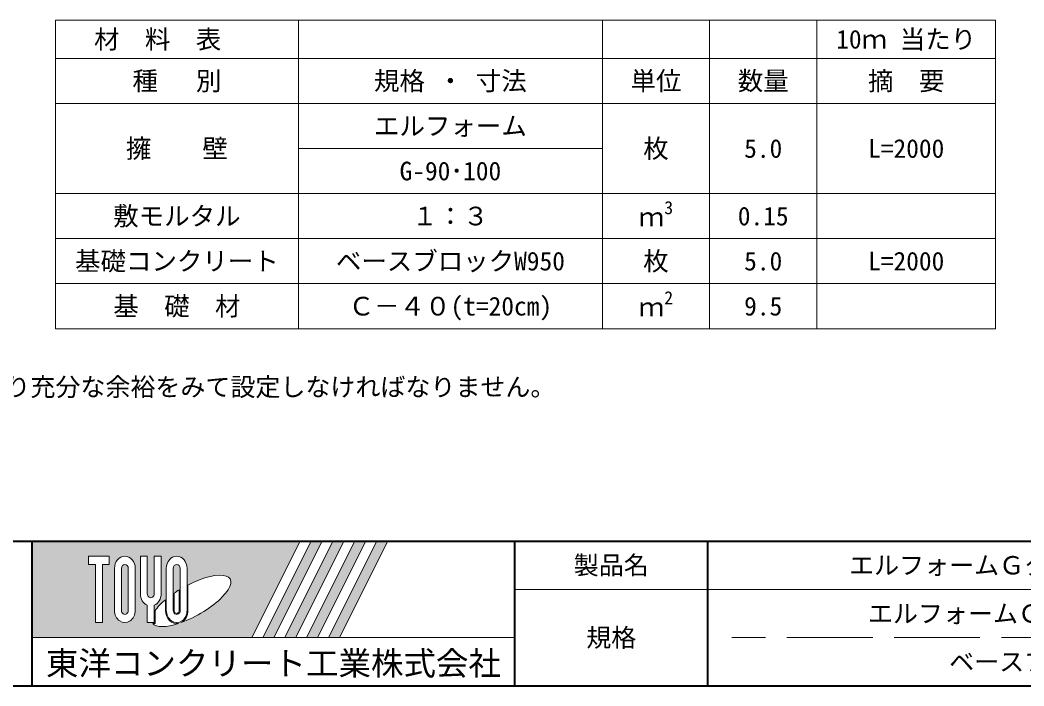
# Model space of a CAD drawing. Units: millimetres at full size, sheet at 1:40; details may follow other scales. Extents: x 221193 to 264773, y 874627 to 883926.
# Drawn here: x 224234 to 227042, y 877027 to 878890 of the extents above; entities that cross this region are included whole.
import ezdxf
from ezdxf.enums import TextEntityAlignment as Align

# ---------------------------------------------------------------- set-up
doc = ezdxf.new("R2010")
doc.units = ezdxf.units.MM
doc.header["$LTSCALE"] = 40
doc.linetypes.add('DASHED', pattern=[7.5, 6, -1.5])
for name, color, linetype, lineweight in [('0_2', 7, 'Continuous', 15), ('Defpoints_3', 8, 'Continuous', 0), ('図枠', 7, 'Continuous', 5), ('寸法線', 7, 'Continuous', 13), ('補助線', 8, 'Continuous', 13)]:
    doc.layers.add(name, color=color, linetype=linetype, lineweight=lineweight)
doc.styles.add('ＭＳ ゴシック', font='')
doc.styles.get('ＭＳ ゴシック').set_extended_font_data('MS Gothic')

msp = doc.modelspace()

# ---------------------------------------------------------------- hatches: boundary and pattern name
at = {"layer": '図枠'}
h = msp.add_hatch(color=256, dxfattribs=at)
h.paths.add_polyline_path([(224267.83, 877432.44), (224267.83, 877162.44), (224882.51, 877162.44), (225017.51, 877432.44)])
edge = h.paths.add_edge_path(flags=16)
edge.add_ellipse((224712.59, 877265.26), major_axis=(109.09, 61.06), ratio=0.3471473, start_angle=-144.31122, end_angle=72.1899, ccw=False)
edge.add_ellipse((224672.19, 877238.9), major_axis=(0, 37.12), ratio=0.8463542, start_angle=-160.70346, end_angle=-90)
edge.add_line((224703.61, 877238.9), (224703.61, 877309.67))
edge = h.paths.add_edge_path(flags=16)
edge.add_ellipse((224672.19, 877355.98), major_axis=(0, 34.27), ratio=0.8463542, start_angle=-90, end_angle=90, ccw=False)
edge.add_line((224701.2, 877355.98), (224701.2, 877238.9))
edge.add_ellipse((224672.19, 877238.9), major_axis=(0, 34.27), ratio=0.8463542, start_angle=90, end_angle=-90, ccw=False)
edge.add_line((224643.19, 877238.9), (224643.19, 877355.98))
edge = h.paths.add_edge_path(flags=16)
edge.add_line((224681.86, 877355.98), (224681.86, 877238.9))
edge.add_ellipse((224672.19, 877238.9), major_axis=(0, 11.42), ratio=0.8463542, start_angle=90, end_angle=-90, ccw=False)
edge.add_line((224662.52, 877238.9), (224662.52, 877355.98))
edge.add_ellipse((224672.19, 877355.98), major_axis=(0, 11.42), ratio=0.8463542, start_angle=-90, end_angle=90, ccw=False)
edge = h.paths.add_edge_path(flags=16)
edge.add_line((224679.44, 877296.14), (224679.44, 877238.9))
edge.add_ellipse((224672.19, 877238.9), major_axis=(0, 8.57), ratio=0.8463542, start_angle=90, end_angle=-90, ccw=False)
edge.add_line((224664.94, 877238.9), (224664.94, 877286.77))
edge.add_ellipse((224712.59, 877265.26), major_axis=(109.09, 61.06), ratio=0.3471473, start_angle=107.79174, end_angle=126.47132, ccw=False)
edge = h.paths.add_edge_path(flags=16)
edge.add_ellipse((224599.68, 877285.3), major_axis=(0, 34.27), ratio=0.8463542, start_angle=-163.34117, end_angle=-90, ccw=False)
edge.add_line((224609.35, 877253), (224609.35, 877204.63))
edge.add_line((224609.35, 877204.63), (224590.01, 877204.63))
edge.add_line((224590.01, 877204.63), (224590.01, 877253))
edge.add_ellipse((224599.68, 877285.3), major_axis=(0, 34.27), ratio=0.8463542, start_angle=90, end_angle=163.34117, ccw=False)
edge.add_line((224570.68, 877285.3), (224570.68, 877390.25))
edge.add_line((224570.68, 877390.25), (224590.01, 877390.25))
edge.add_line((224590.01, 877390.25), (224590.01, 877285.3))
edge.add_ellipse((224599.68, 877285.3), major_axis=(0, 11.42), ratio=0.8463542, start_angle=90, end_angle=-90)
edge.add_line((224609.35, 877285.3), (224609.35, 877390.25))
edge.add_line((224609.35, 877390.25), (224628.69, 877390.25))
edge.add_line((224628.69, 877390.25), (224628.69, 877285.3))
edge = h.paths.add_edge_path(flags=16)
edge.add_line((224640.77, 877268.45), (224640.77, 877238.9))
edge.add_ellipse((224672.19, 877238.9), major_axis=(0, 37.12), ratio=0.8463542, start_angle=90, end_angle=-171.54427)
edge.add_ellipse((224712.59, 877265.26), major_axis=(109.09, 61.06), ratio=0.3471473, start_angle=-178.64954, end_angle=-148.29244, ccw=False)
edge.add_line((224605.18, 877201.77), (224611.77, 877201.77))
edge.add_line((224611.77, 877201.77), (224611.77, 877237.97))
edge.add_ellipse((224712.59, 877265.26), major_axis=(109.09, 61.06), ratio=0.3471473, start_angle=148.21912, end_angle=165.90812, ccw=False)
edge = h.paths.add_edge_path(flags=16)
edge.add_ellipse((224527.17, 877355.98), major_axis=(0, 34.27), ratio=0.8463542, start_angle=-90, end_angle=90, ccw=False)
edge.add_line((224556.18, 877355.98), (224556.18, 877238.9))
edge.add_ellipse((224527.17, 877238.9), major_axis=(0, 34.27), ratio=0.8463542, start_angle=90, end_angle=-90, ccw=False)
edge.add_line((224498.17, 877238.9), (224498.17, 877355.98))
edge = h.paths.add_edge_path(flags=16)
edge.add_line((224536.84, 877355.98), (224536.84, 877238.9))
edge.add_ellipse((224527.17, 877238.9), major_axis=(0, 11.42), ratio=0.8463542, start_angle=90, end_angle=-90, ccw=False)
edge.add_line((224517.5, 877238.9), (224517.5, 877355.98))
edge.add_ellipse((224527.17, 877355.98), major_axis=(0, 11.42), ratio=0.8463542, start_angle=-90, end_angle=90, ccw=False)
h.paths.add_polyline_path([(224483.67, 877390.25), (224483.67, 877367.41), (224464.33, 877367.41), (224464.33, 877204.63), (224444.99, 877204.63), (224444.99, 877367.41), (224425.66, 877367.41), (224425.66, 877390.25)], flags=16)
for points in [[(224913.13, 877162.44), (224943.76, 877162.44), (225078.76, 877432.44), (225048.13, 877432.44)], [(225140.02, 877432.44), (225109.39, 877432.44), (224974.39, 877162.44), (225005.02, 877162.44)], [(225201.27, 877432.44), (225170.65, 877432.44), (225035.65, 877162.44), (225066.27, 877162.44)], [(225262.53, 877432.44), (225231.9, 877432.44), (225096.9, 877162.44), (225127.53, 877162.44)]]:
    msp.add_hatch(color=256, dxfattribs=at).paths.add_polyline_path(points)

# ---------------------------------------------------------------- linework, layer by layer
at = {"layer": 'Defpoints_3'}
for p, q in [((224332.83, 878889.51), (226962.83, 878889.51)), ((224332.83, 878889.51), (224332.83, 878782.41)), ((225012.83, 878889.51), (225012.83, 878782.41)), ((225862.83, 878889.51), (225862.83, 878782.41)), ((226162.83, 878889.51), (226162.83, 878782.41)), ((226462.83, 878889.51), (226462.83, 878782.41)), ((226962.83, 878889.51), (226962.83, 878782.41)), ((225012.83, 878530.41), (225862.83, 878530.41))]:
    msp.add_line(p, q, dxfattribs=at)
at = {"layer": '図枠', "lineweight": 40}
for p, q in [((221492.83, 877432.44), (229802.83, 877432.44)), ((224267.83, 877027.44), (224267.83, 877432.44)), ((225617.83, 877027.44), (225617.83, 877432.44)), ((226157.83, 877027.44), (226157.83, 877432.44)), ((221492.83, 877027.44), (229802.83, 877027.44))]:
    msp.add_line(p, q, dxfattribs=at)
at = {"layer": '図枠'}
for p, q in [((224267.83, 877432.44), (225017.51, 877432.44)), ((225017.51, 877432.44), (224882.51, 877162.44)), ((225048.13, 877432.44), (224913.13, 877162.44)), ((225078.76, 877432.44), (224943.76, 877162.44)), ((225109.39, 877432.44), (224974.39, 877162.44)), ((225140.02, 877432.44), (225005.02, 877162.44)), ((225170.65, 877432.44), (225035.65, 877162.44)), ((225048.13, 877432.44), (225078.76, 877432.44)), ((225201.27, 877432.44), (225066.27, 877162.44)), ((225231.9, 877432.44), (225096.9, 877162.44)), ((225109.39, 877432.44), (225140.02, 877432.44)), ((225262.53, 877432.44), (225127.53, 877162.44)), ((225170.65, 877432.44), (225201.27, 877432.44)), ((225231.9, 877432.44), (225262.53, 877432.44)), ((224425.66, 877390.25), (224425.66, 877367.41)), ((224425.66, 877390.25), (224483.67, 877390.25)), ((224483.67, 877390.25), (224483.67, 877367.41)), ((224570.68, 877390.25), (224590.01, 877390.25)), ((224570.68, 877285.3), (224570.68, 877390.25)), ((224590.01, 877390.25), (224590.01, 877285.3)), ((224609.35, 877390.25), (224628.69, 877390.25)), ((224609.35, 877285.3), (224609.35, 877390.25)), ((224628.69, 877390.25), (224628.69, 877285.3)), ((224444.99, 877367.41), (224425.66, 877367.41)), ((224444.99, 877367.41), (224444.99, 877204.63)), ((224464.33, 877367.41), (224464.33, 877204.63)), ((224483.67, 877367.41), (224464.33, 877367.41)), ((224498.17, 877355.98), (224498.17, 877238.9)), ((224517.5, 877238.9), (224517.5, 877355.98)), ((224536.84, 877355.98), (224536.84, 877238.9)), ((224556.18, 877238.9), (224556.18, 877355.98)), ((224643.19, 877355.98), (224643.19, 877238.9)), ((224662.52, 877238.9), (224662.52, 877355.98)), ((224681.86, 877355.98), (224681.86, 877238.9)), ((224701.2, 877238.9), (224701.2, 877355.98)), ((224679.44, 877296.14), (224679.44, 877238.9)), ((224703.61, 877238.9), (224703.61, 877309.67)), ((224640.77, 877268.45), (224640.77, 877238.9)), ((224664.94, 877238.9), (224664.94, 877286.77)), ((224590.01, 877253), (224590.01, 877204.63)), ((224609.35, 877253), (224609.35, 877204.63)), ((224611.77, 877237.97), (224611.77, 877201.77)), ((224464.33, 877204.63), (224444.99, 877204.63)), ((224609.35, 877204.63), (224590.01, 877204.63)), ((224605.18, 877201.77), (224611.77, 877201.77)), ((224267.83, 877162.44), (224882.51, 877162.44)), ((224913.13, 877162.44), (224943.76, 877162.44)), ((224974.39, 877162.44), (225005.02, 877162.44)), ((225035.65, 877162.44), (225066.27, 877162.44)), ((225096.9, 877162.44), (225127.53, 877162.44))]:
    msp.add_line(p, q, dxfattribs=at)
at = {"layer": '図枠', "lineweight": 13}
msp.add_line((229802.83, 877297.44), (225617.83, 877297.44), dxfattribs=at)
at = {"layer": '図枠', "linetype": 'DASHED', "lineweight": 9}
msp.add_line((228419.08, 877162.44), (226225.33, 877162.44), dxfattribs=at)
at = {"layer": '図枠'}
for centre, major_axis, ratio, start_param, end_param in [((224527.17, 877355.98), (0, 34.27), 0.846354, 4.712389, 7.8539816), ((224672.19, 877355.98), (0, 34.27), 0.846354, 4.712389, 7.8539816), ((224527.17, 877355.98), (0, 11.42), 0.846354, 4.712389, 7.8539816), ((224672.19, 877355.98), (0, 11.42), 0.846354, 4.712389, 7.8539816), ((224712.59, 877265.26), (109.09, 61.06), 0.347147, 4.2621853, 7.7429163), ((224712.59, 877265.26), (109.09, 61.06), 0.347147, 1.6817405, 1.8219833), ((224599.68, 877285.3), (0, 34.27), 0.846354, 1.5707963, 2.8017557), ((224599.68, 877285.3), (0, 11.42), 0.846354, 1.5707963, 4.712389), ((224599.68, 877285.3), (0, 34.27), 0.846354, 3.4814296, 4.712389), ((224712.59, 877265.26), (109.09, 61.06), 0.347147, 2.0815197, 2.5155126), ((224527.17, 877238.9), (0, 34.27), 0.846354, 1.5707963, 4.712389), ((224527.17, 877238.9), (0, 11.42), 0.846354, 1.5707963, 4.712389), ((224672.19, 877238.9), (0, 37.12), 0.846354, 1.5707963, 3.3154679), ((224672.19, 877238.9), (0, 34.27), 0.846354, 1.5707963, 4.712389), ((224672.19, 877238.9), (0, 11.42), 0.846354, 1.5707963, 4.712389), ((224672.19, 877238.9), (0, 8.57), 0.846354, 1.5707963, 4.712389), ((224672.19, 877238.9), (0, 37.12), 0.846354, 3.5338438, 4.712389), ((224712.59, 877265.26), (109.09, 61.06), 0.347147, 3.2093975, 4.2004451)]:
    msp.add_ellipse(centre, major_axis=major_axis, ratio=ratio, start_param=start_param, end_param=end_param, dxfattribs=at)
at = {"layer": '寸法線'}
for p, q in [((224332.83, 878782.41), (226962.83, 878782.41)), ((224332.83, 878782.41), (224332.83, 878026.41)), ((225012.83, 878782.41), (225012.83, 878026.41)), ((225862.83, 878782.41), (225862.83, 878026.41)), ((226162.83, 878782.41), (226162.83, 878026.41)), ((226462.83, 878782.41), (226462.83, 878026.41)), ((226962.83, 878782.41), (226962.83, 878026.41)), ((224332.83, 878656.41), (226962.83, 878656.41)), ((224332.83, 878404.41), (226962.83, 878404.41)), ((224332.83, 878278.41), (226962.83, 878278.41)), ((224332.83, 878152.41), (226962.83, 878152.41)), ((224332.83, 878026.41), (226962.83, 878026.41))]:
    msp.add_line(p, q, dxfattribs=at)
at = {"layer": '補助線'}
for p, q in [((226157.83, 877297.44), (228486.58, 877297.44)), ((224267.83, 877162.44), (225617.83, 877162.44))]:
    msp.add_line(p, q, dxfattribs=at)

# ---------------------------------------------------------------- texts
at = {"layer": '0_2', "style": 'ＭＳ ゴシック'}
msp.add_text('\u3000 (2)根入れ深さは、基礎底版が地表に出ないようまた排水施設等の構造物より充分な余裕をみて設定しなければなりません。', height=51.27, dxfattribs=at).set_placement((221745.83, 877889.25), align=Align.TOP_LEFT)
at = {"layer": '図枠', "style": 'ＭＳ ゴシック'}
for s, height, p in [('製品名', 51.27, (225887.83, 877364.94)), ('エルフォームＧタイプ(宅地用)・ベースブロック', 51.27, (227322.21, 877364.94)), ('エルフォームＧタイプ(宅地用)\u3000G-50～G-130', 51.27, (227322.21, 877229.94)), ('規格', 51.27, (225887.83, 877162.44)), ('東洋コンクリート工業株式会社', 66.65, (224942.83, 877090.72)), ('ベースブロック\u3000W800～1150\u3000', 51.27, (227322.21, 877094.94))]:
    msp.add_text(s, height=height, dxfattribs=at).set_placement(p, align=Align.MIDDLE_CENTER)
at = {"layer": '寸法線', "style": 'ＭＳ ゴシック'}
msp.add_text('   材  料  表', height=52.22, dxfattribs=at).set_placement((224334.51, 878835.96), align=Align.MIDDLE_LEFT)
for s, p in [('10ｍ 当たり', (226712.83, 878835.96)), ('種   別', (224672.83, 878719.41)), ('規格 ・ 寸法', (225437.83, 878719.41)), ('単位', (226012.83, 878719.41)), ('数量', (226312.83, 878719.41)), ('摘  要', (226712.83, 878719.41)), ('エルフォーム', (225437.83, 878593.41)), ('擁\u3000\u3000壁', (224672.83, 878530.41)), ('枚', (226012.83, 878530.41)), ('5.0', (226312.83, 878530.41)), ('L=2000', (226712.83, 878530.41)), ('G-90･100', (225437.83, 878467.41)), ('敷モルタル', (224672.83, 878341.41)), ('１：３', (225437.83, 878341.41)), ('0.15', (226312.83, 878341.41)), ('ベースブロックW950', (225437.83, 878215.41)), ('基礎コンクリート', (224672.83, 878215.41)), ('枚', (226012.83, 878215.41)), ('5.0', (226312.83, 878215.41)), ('L=2000', (226712.83, 878215.41)), ('基  礎  材', (224672.83, 878089.41)), ('Ｃ－４０(t=20cm)', (225437.83, 878089.41)), ('9.5', (226312.83, 878089.41))]:
    msp.add_text(s, height=52.22, dxfattribs=at).set_placement(p, align=Align.MIDDLE_CENTER)
for s, height, p in [('3', 36.55, (226035.98, 878335.73)), ('ｍ', 52.22, (225964.76, 878297.23)), ('2', 36.55, (226035.98, 878083.73)), ('ｍ', 52.22, (225964.76, 878045.23))]:
    msp.add_text(s, height=height, dxfattribs=at).set_placement(p, align=Align.BOTTOM_LEFT)

doc.saveas('drawing.dxf')
